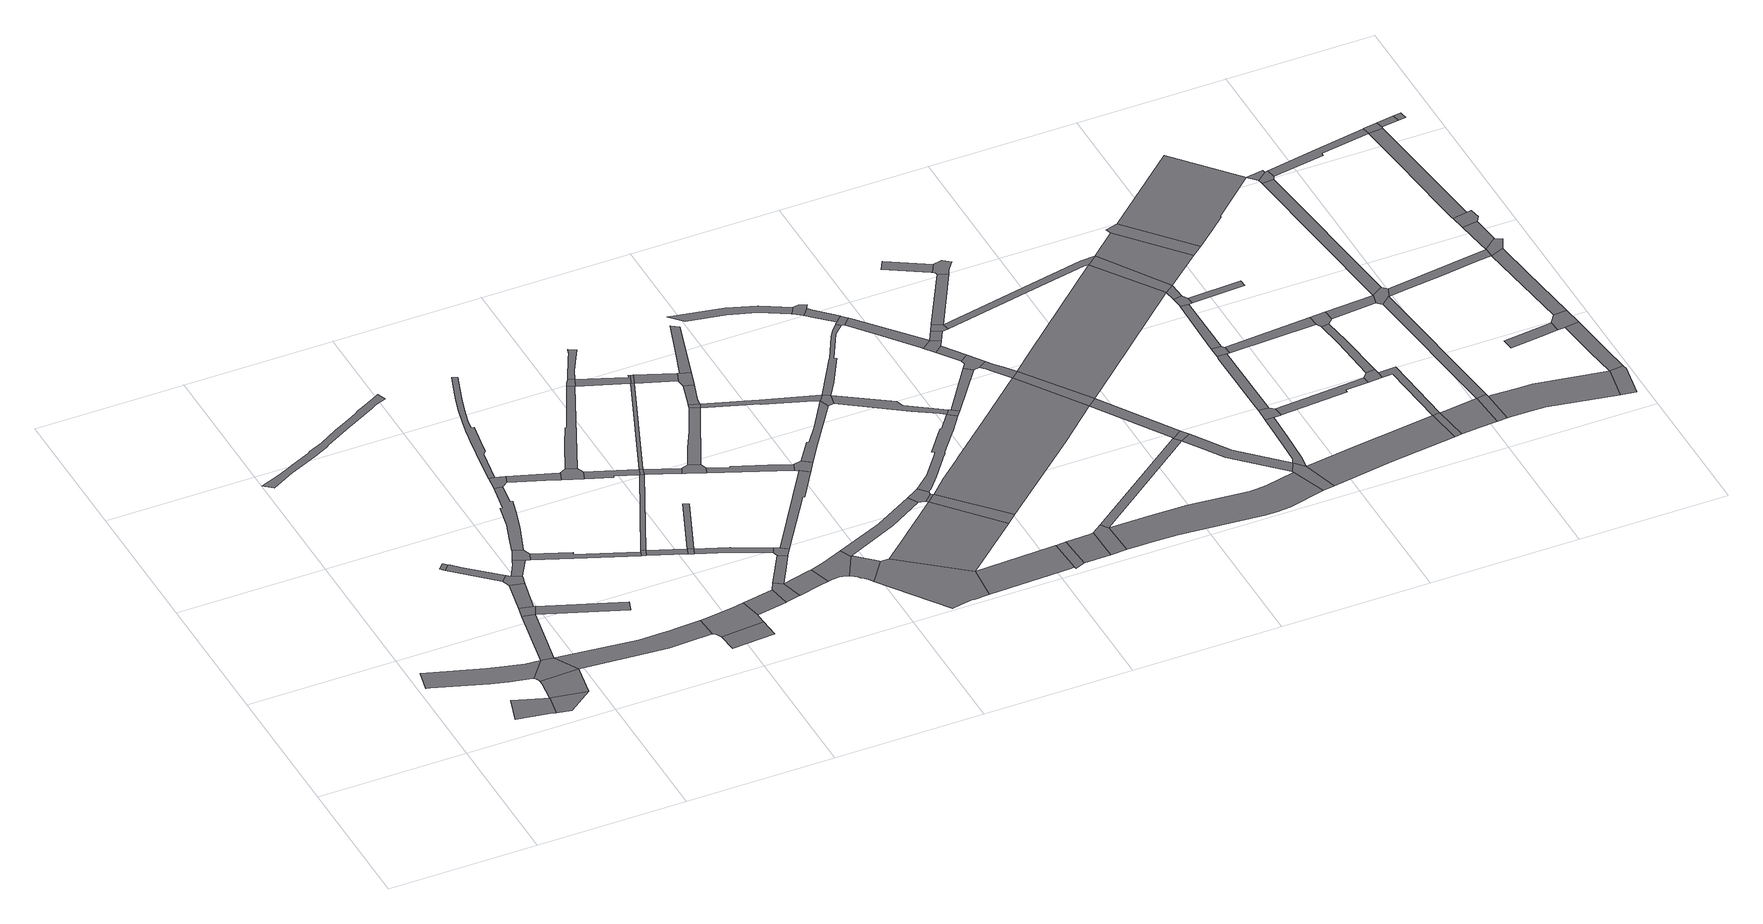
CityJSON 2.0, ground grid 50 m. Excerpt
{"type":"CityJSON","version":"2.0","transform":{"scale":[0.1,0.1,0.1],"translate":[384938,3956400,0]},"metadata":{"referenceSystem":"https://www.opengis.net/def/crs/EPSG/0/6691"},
"CityObjects":{
"road1":{"type":"Road","attributes":{"class":"1040","function":"9020","usage":"9","RoadStructureAttribute.sectionType":"1"},"geometry":[{"type":"MultiSurface","lod":"1","boundaries":[[[0,1,2,3,4,5,6,7,8,9,10,11,12]]]}]},
"road2":{"type":"Road","attributes":{"class":"1040","function":"9020","usage":"9","RoadStructureAttribute.sectionType":"1"},"geometry":[{"type":"MultiSurface","lod":"1","boundaries":[[[13,14,15,16,17,18]]]}]},
"road3":{"type":"Road","attributes":{"class":"1040","function":"9020","usage":"9","RoadStructureAttribute.sectionType":"4"},"geometry":[{"type":"MultiSurface","lod":"1","boundaries":[[[18,17,19,20]]]}]},
"road4":{"type":"Road","attributes":{"class":"1040","function":"9020","usage":"9","RoadStructureAttribute.sectionType":"1"},"geometry":[{"type":"MultiSurface","lod":"1","boundaries":[[[21,22,23,24,18,20]]]}]},
"road5":{"type":"Road","attributes":{"class":"1040","function":"9020","usage":"9","RoadStructureAttribute.sectionType":"4"},"geometry":[{"type":"MultiSurface","lod":"1","boundaries":[[[25,12,11,26,27,28,29,23,22]]]}]},
"road6":{"type":"Road","attributes":{"class":"1040","function":"9020","usage":"9","RoadStructureAttribute.sectionType":"1"},"geometry":[{"type":"MultiSurface","lod":"1","boundaries":[[[30,12,25,31]]]}]},
"road7":{"type":"Road","attributes":{"class":"1040","function":"9020","usage":"9","RoadStructureAttribute.sectionType":"4"},"geometry":[{"type":"MultiSurface","lod":"1","boundaries":[[[32,33,34,35,36]]]}]},
"road8":{"type":"Road","attributes":{"class":"1040","function":"9020","usage":"9","RoadStructureAttribute.sectionType":"4"},"geometry":[{"type":"MultiSurface","lod":"1","boundaries":[[[37,38,30,31,39]]]}]},
"road9":{"type":"Road","attributes":{"class":"1040","function":"9020","usage":"9","RoadStructureAttribute.sectionType":"1"},"geometry":[{"type":"MultiSurface","lod":"1","boundaries":[[[40,41,42,43,44,45,36,35]]]}]},
"road10":{"type":"Road","attributes":{"class":"1040","function":"9020","usage":"9","RoadStructureAttribute.sectionType":"1"},"geometry":[{"type":"MultiSurface","lod":"1","boundaries":[[[46,38,37,47]]]}]},
"road11":{"type":"Road","attributes":{"class":"1040","function":"9020","usage":"9","RoadStructureAttribute.sectionType":"4"},"geometry":[{"type":"MultiSurface","lod":"1","boundaries":[[[48,49,50,41,40,46,47,51]]]}]},
"road12":{"type":"Road","attributes":{"class":"1040","function":"9020","usage":"9","RoadStructureAttribute.sectionType":"1"},"geometry":[{"type":"MultiSurface","lod":"1","boundaries":[[[52,53,54,55,56,57,58,59,60,61,62,63,64,65,66,67,68,69,70,71,72,73,74,75,76,77]]]}]},
"road13":{"type":"Road","attributes":{"class":"1040","function":"9020","usage":"9","RoadStructureAttribute.sectionType":"1"},"geometry":[{"type":"MultiSurface","lod":"1","boundaries":[[[78,79,50,49,80]]]}]},
"road14":{"type":"Road","attributes":{"class":"1040","function":"9020","usage":"9","RoadStructureAttribute.sectionType":"1"},"geometry":[{"type":"MultiSurface","lod":"1","boundaries":[[[81,82,83,84,85,86,87,88,89,90,25,22]]]}]},
"road15":{"type":"Road","attributes":{"class":"1040","function":"9020","usage":"9","RoadStructureAttribute.sectionType":"1"},"geometry":[{"type":"MultiSurface","lod":"1","boundaries":[[[91,92,39,31]]]}]},
"road16":{"type":"Road","attributes":{"class":"1040","function":"9020","usage":"9","RoadStructureAttribute.sectionType":"4"},"geometry":[{"type":"MultiSurface","lod":"1","boundaries":[[[93,94,95,78,80,96,97]]]}]},
"road17":{"type":"Road","attributes":{"class":"1040","function":"9020","usage":"9","RoadStructureAttribute.sectionType":"1"},"geometry":[{"type":"MultiSurface","lod":"1","boundaries":[[[98,99,100,101,102,103,104,105,94,93,106,107,108,109]]]}]},
"road18":{"type":"Road","attributes":{"class":"1040","function":"9020","usage":"9","RoadStructureAttribute.sectionType":"1"},"geometry":[{"type":"MultiSurface","lod":"1","boundaries":[[[110,111,97,96,112,113,114]]]}]},
"road19":{"type":"Road","attributes":{"class":"1040","function":"9020","usage":"9","RoadStructureAttribute.sectionType":"4"},"geometry":[{"type":"MultiSurface","lod":"1","boundaries":[[[115,116,117,100,99,118]]]}]},
"road20":{"type":"Road","attributes":{"class":"1040","function":"9020","usage":"9","RoadStructureAttribute.sectionType":"1"},"geometry":[{"type":"MultiSurface","lod":"1","boundaries":[[[119,120,121,122]]]}]},
"road21":{"type":"Road","attributes":{"class":"1040","function":"9020","usage":"9","RoadStructureAttribute.sectionType":"4"},"geometry":[{"type":"MultiSurface","lod":"1","boundaries":[[[123,124,125,126,127,86,85,128,129,130,120,119]]]}]},
"road22":{"type":"Road","attributes":{"class":"1040","function":"9020","usage":"9","RoadStructureAttribute.sectionType":"4"},"geometry":[{"type":"MultiSurface","lod":"1","boundaries":[[[131,114,113,132,133]]]}]},
"road23":{"type":"Road","attributes":{"class":"1040","function":"9020","usage":"9","RoadStructureAttribute.sectionType":"1"},"geometry":[{"type":"MultiSurface","lod":"1","boundaries":[[[115,118,134,135,136]]]}]},
"road24":{"type":"Road","attributes":{"class":"1040","function":"9020","usage":"9","RoadStructureAttribute.sectionType":"1"},"geometry":[{"type":"MultiSurface","lod":"1","boundaries":[[[137,138,139,140,141,142,143,144,145,117,116,146,147,148,149,150,151,152,153,154,155,156,157]]]}]},
"road25":{"type":"Road","attributes":{"class":"1040","function":"9020","usage":"9","RoadStructureAttribute.sectionType":"1"},"geometry":[{"type":"MultiSurface","lod":"1","boundaries":[[[133,132,158,159]]]}]},
"road26":{"type":"Road","attributes":{"class":"1040","function":"9020","usage":"9","RoadStructureAttribute.sectionType":"4"},"geometry":[{"type":"MultiSurface","lod":"1","boundaries":[[[160,161,136,135,162,163,164]]]}]},
"road27":{"type":"Road","attributes":{"class":"1040","function":"9020","usage":"9","RoadStructureAttribute.sectionType":"1"},"geometry":[{"type":"MultiSurface","lod":"1","boundaries":[[[165,125,124,166]]]}]},
"road28":{"type":"Road","attributes":{"class":"1040","function":"9020","usage":"9","RoadStructureAttribute.sectionType":"4"},"geometry":[{"type":"MultiSurface","lod":"1","boundaries":[[[159,158,167,168]]]}]},
"road29":{"type":"Road","attributes":{"class":"1040","function":"9020","usage":"9","RoadStructureAttribute.sectionType":"1"},"geometry":[{"type":"MultiSurface","lod":"1","boundaries":[[[169,131,133,170]]]}]},
"road30":{"type":"Road","attributes":{"class":"1040","function":"9020","usage":"9","RoadStructureAttribute.sectionType":"1"},"geometry":[{"type":"MultiSurface","lod":"1","boundaries":[[[171,172,159,168]]]}]},
"road31":{"type":"Road","attributes":{"class":"1040","function":"9020","usage":"9","RoadStructureAttribute.sectionType":"1"},"geometry":[{"type":"MultiSurface","lod":"1","boundaries":[[[173,163,162,174,175,169,176]]]}]},
"road32":{"type":"Road","attributes":{"class":"1040","function":"9020","usage":"9","RoadStructureAttribute.sectionType":"4"},"geometry":[{"type":"MultiSurface","lod":"1","boundaries":[[[177,178,179,180,165,166,181]]]}]},
"road33":{"type":"Road","attributes":{"class":"1040","function":"9020","usage":"9","RoadStructureAttribute.sectionType":"1"},"geometry":[{"type":"MultiSurface","lod":"1","boundaries":[[[167,182,183,184,185,168]]]}]},
"road34":{"type":"Road","attributes":{"class":"1040","function":"9020","usage":"9","RoadStructureAttribute.sectionType":"1"},"geometry":[{"type":"MultiSurface","lod":"1","boundaries":[[[186,187,188,189,190,160,164,191,192]]]}]},
"road35":{"type":"Road","attributes":{"class":"1040","function":"9020","usage":"9","RoadStructureAttribute.sectionType":"1"},"geometry":[{"type":"MultiSurface","lod":"1","boundaries":[[[193,194,195,196,180,179]]]}]},
"road36":{"type":"Road","attributes":{"class":"1040","function":"9020","usage":"9","RoadStructureAttribute.sectionType":"4"},"geometry":[{"type":"MultiSurface","lod":"1","boundaries":[[[176,169,170,197]]]}]},
"road37":{"type":"Road","attributes":{"class":"1040","function":"9020","usage":"9","RoadStructureAttribute.sectionType":"1"},"geometry":[{"type":"MultiSurface","lod":"1","boundaries":[[[178,198,199,200,201,202,179]]]}]},
"road38":{"type":"Road","attributes":{"class":"1040","function":"9020","usage":"9","RoadStructureAttribute.sectionType":"1"},"geometry":[{"type":"MultiSurface","lod":"1","boundaries":[[[203,204,197,170]]]}]},
"road39":{"type":"Road","attributes":{"class":"1040","function":"9020","usage":"9","RoadStructureAttribute.sectionType":"4"},"geometry":[{"type":"MultiSurface","lod":"1","boundaries":[[[205,206,207,184,183,195,194,208]]]}]},
"road40":{"type":"Road","attributes":{"class":"1040","function":"9020","usage":"9","RoadStructureAttribute.sectionType":"4"},"geometry":[{"type":"MultiSurface","lod":"1","boundaries":[[[209,210,201,200,211,212,213,214,215,216]]]}]},
"road41":{"type":"Road","attributes":{"class":"1040","function":"9020","usage":"9","RoadStructureAttribute.sectionType":"4"},"geometry":[{"type":"MultiSurface","lod":"1","boundaries":[[[217,218,204,203,219,220,221,222]]]}]},
"road42":{"type":"Road","attributes":{"class":"1040","function":"9020","usage":"9","RoadStructureAttribute.sectionType":"4"},"geometry":[{"type":"MultiSurface","lod":"1","boundaries":[[[223,224,186,192,225,226]]]}]},
"road43":{"type":"Road","attributes":{"class":"1040","function":"9020","usage":"9","RoadStructureAttribute.sectionType":"1"},"geometry":[{"type":"MultiSurface","lod":"1","boundaries":[[[227,176,197,228]]]}]},
"road44":{"type":"Road","attributes":{"class":"1040","function":"9020","usage":"9","RoadStructureAttribute.sectionType":"1"},"geometry":[{"type":"MultiSurface","lod":"1","boundaries":[[[215,229,230,231,232,233,234,235,236,237,238,239,240,241,242,216]]]}]},
"road45":{"type":"Road","attributes":{"class":"1040","function":"9020","usage":"9","RoadStructureAttribute.sectionType":"1"},"geometry":[{"type":"MultiSurface","lod":"1","boundaries":[[[243,244,245,246,247,223,226]]]}]},
"road46":{"type":"Road","attributes":{"class":"1040","function":"9020","usage":"9","RoadStructureAttribute.sectionType":"1"},"geometry":[{"type":"MultiSurface","lod":"1","boundaries":[[[248,249,250,226,225,227]]]}]},
"road47":{"type":"Road","attributes":{"class":"1040","function":"9020","usage":"9","RoadStructureAttribute.sectionType":"1"},"geometry":[{"type":"MultiSurface","lod":"1","boundaries":[[[251,252,206,205,253,254,255]]]}]},
"road48":{"type":"Road","attributes":{"class":"1040","function":"9020","usage":"9","RoadStructureAttribute.sectionType":"1"},"geometry":[{"type":"MultiSurface","lod":"1","boundaries":[[[256,257,258,218,217,259,260]]]}]},
"road49":{"type":"Road","attributes":{"class":"1040","function":"9020","usage":"9","RoadStructureAttribute.sectionType":"1"},"geometry":[{"type":"MultiSurface","lod":"1","boundaries":[[[221,261,262,263,264,265,222]]]}]},
"road50":{"type":"Road","attributes":{"class":"1040","function":"9020","usage":"9","RoadStructureAttribute.sectionType":"4"},"geometry":[{"type":"MultiSurface","lod":"1","boundaries":[[[248,227,228,266]]]}]},
"road51":{"type":"Road","attributes":{"name":"国道122号","class":"1040","function":"2","usage":"2","RoadStructureAttribute.sectionType":"4"},"geometry":[{"type":"MultiSurface","lod":"1","boundaries":[[[267,268,269,270,271,236,235,272,273]]]}]},
"road52":{"type":"Road","attributes":{"class":"1040","function":"9020","usage":"9","RoadStructureAttribute.sectionType":"4"},"geometry":[{"type":"MultiSurface","lod":"1","boundaries":[[[274,275,256,260,276]]]}]},
"road53":{"type":"Road","attributes":{"class":"1040","function":"9020","usage":"9","RoadStructureAttribute.sectionType":"1"},"geometry":[{"type":"MultiSurface","lod":"1","boundaries":[[[277,278,266,228]]]}]},
"road54":{"type":"Road","attributes":{"class":"1040","function":"9020","usage":"9","RoadStructureAttribute.sectionType":"1"},"geometry":[{"type":"MultiSurface","lod":"1","boundaries":[[[279,280,281,282,283,284,209,216]]]}]},
"road55":{"type":"Road","attributes":{"class":"1040","function":"9020","usage":"9","RoadStructureAttribute.sectionType":"1"},"geometry":[{"type":"MultiSurface","lod":"1","boundaries":[[[285,286,287,275,274,288]]]}]},
"road56":{"type":"Road","attributes":{"class":"1040","function":"9020","usage":"9","RoadStructureAttribute.sectionType":"4"},"geometry":[{"type":"MultiSurface","lod":"1","boundaries":[[[289,262,261,252,251,290]]]}]},
"road57":{"type":"Road","attributes":{"class":"1040","function":"9020","usage":"9","RoadStructureAttribute.sectionType":"4"},"geometry":[{"type":"MultiSurface","lod":"1","boundaries":[[[291,292,278,277,286,285,293]]]}]},
"road58":{"type":"Road","attributes":{"name":"国道122号","class":"1040","function":"2","usage":"2","RoadStructureAttribute.sectionType":"1"},"geometry":[{"type":"MultiSurface","lod":"1","boundaries":[[[294,295,296,297,271,270,298]]]}]},
"road59":{"type":"Road","attributes":{"class":"1040","function":"9020","usage":"9","RoadStructureAttribute.sectionType":"1"},"geometry":[{"type":"MultiSurface","lod":"1","boundaries":[[[299,300,292,291,301]]]}]},
"road60":{"type":"Road","attributes":{"class":"1040","function":"9020","usage":"9","RoadStructureAttribute.sectionType":"1"},"geometry":[{"type":"MultiSurface","lod":"1","boundaries":[[[302,276,260,303,304,305,306,307]]]}]},
"road61":{"type":"Road","attributes":{"class":"1040","function":"9020","usage":"9","RoadStructureAttribute.sectionType":"1"},"geometry":[{"type":"MultiSurface","lod":"1","boundaries":[[[308,309,310,289,290,311,312,313,306]]]}]},
"road62":{"type":"Road","attributes":{"class":"1040","function":"9020","usage":"9","RoadStructureAttribute.sectionType":"1"},"geometry":[{"type":"MultiSurface","lod":"1","boundaries":[[[314,315,316,317,270,269]]]}]},
"road63":{"type":"Road","attributes":{"class":"1040","function":"9020","usage":"9","RoadStructureAttribute.sectionType":"4"},"geometry":[{"type":"MultiSurface","lod":"1","boundaries":[[[318,319,320,282,281,321,322,323]]]}]},
"road64":{"type":"Road","attributes":{"class":"1040","function":"9020","usage":"9","RoadStructureAttribute.sectionType":"1"},"geometry":[{"type":"MultiSurface","lod":"1","boundaries":[[[323,322,294,324]]]}]},
"road65":{"type":"Road","attributes":{"name":"国道122号","class":"1040","function":"2","usage":"2","RoadStructureAttribute.sectionType":"4"},"geometry":[{"type":"MultiSurface","lod":"1","boundaries":[[[325,324,294,298,326]]]}]},
"road66":{"type":"Road","attributes":{"class":"1040","function":"9020","usage":"9","RoadStructureAttribute.sectionType":"4"},"geometry":[{"type":"MultiSurface","lod":"1","boundaries":[[[327,307,306,313,328]]]}]},
"road67":{"type":"Road","attributes":{"class":"1040","function":"9020","usage":"9","RoadStructureAttribute.sectionType":"4"},"geometry":[{"type":"MultiSurface","lod":"1","boundaries":[[[329,330,331,316,315,332,333]]]}]},
"road68":{"type":"Road","attributes":{"class":"1040","function":"9020","usage":"9","RoadStructureAttribute.sectionType":"1"},"geometry":[{"type":"MultiSurface","lod":"1","boundaries":[[[334,335,336,337,338,339,340,341]]]}]},
"road69":{"type":"Road","attributes":{"class":"1040","function":"9020","usage":"9","RoadStructureAttribute.sectionType":"1"},"geometry":[{"type":"MultiSurface","lod":"1","boundaries":[[[342,343,344,345,346,347,348,319,318,349,350,351,352,353,354,355,356,357,358]]]}]},
"road70":{"type":"Road","attributes":{"class":"1040","function":"9020","usage":"9","RoadStructureAttribute.sectionType":"1"},"geometry":[{"type":"MultiSurface","lod":"1","boundaries":[[[359,360,361,329,333]]]}]},
"road71":{"type":"Road","attributes":{"class":"1040","function":"9020","usage":"9","RoadStructureAttribute.sectionType":"1"},"geometry":[{"type":"MultiSurface","lod":"1","boundaries":[[[362,363,364,327,328,365,366,358]]]}]},
"road72":{"type":"Road","attributes":{"class":"1040","function":"9020","usage":"9","RoadStructureAttribute.sectionType":"1"},"geometry":[{"type":"MultiSurface","lod":"1","boundaries":[[[367,368,369,370,371,372,373,374,375,376,377,307,327]]]}]},
"road73":{"type":"Road","attributes":{"class":"1040","function":"9020","usage":"9","RoadStructureAttribute.sectionType":"4"},"geometry":[{"type":"MultiSurface","lod":"1","boundaries":[[[378,379,360,359,380]]]}]},
"road74":{"type":"Road","attributes":{"class":"1040","function":"9020","usage":"9","RoadStructureAttribute.sectionType":"4"},"geometry":[{"type":"MultiSurface","lod":"1","boundaries":[[[381,382,383,341,340,384,385,386]]]}]},
"road75":{"type":"Road","attributes":{"class":"1040","function":"9020","usage":"9","RoadStructureAttribute.sectionType":"4"},"geometry":[{"type":"MultiSurface","lod":"1","boundaries":[[[387,362,358,357,388]]]}]},
"road76":{"type":"Road","attributes":{"name":"国道122号","class":"1040","function":"2","usage":"2","RoadStructureAttribute.sectionType":"1"},"geometry":[{"type":"MultiSurface","lod":"1","boundaries":[[[389,390,391,392,393,394,325,326,395]]]}]},
"road77":{"type":"Road","attributes":{"class":"1040","function":"9020","usage":"9","RoadStructureAttribute.sectionType":"1"},"geometry":[{"type":"MultiSurface","lod":"1","boundaries":[[[396,397,386,385,398,399,400]]]}]},
"road78":{"type":"Road","attributes":{"class":"1040","function":"9020","usage":"9","RoadStructureAttribute.sectionType":"4"},"geometry":[{"type":"MultiSurface","lod":"1","boundaries":[[[401,400,399,372,371,402,403]]]}]},
"road79":{"type":"Road","attributes":{"class":"1040","function":"9020","usage":"9","RoadStructureAttribute.sectionType":"1"},"geometry":[{"type":"MultiSurface","lod":"1","boundaries":[[[404,387,388,405]]]}]},
"road80":{"type":"Road","attributes":{"class":"1040","function":"9020","usage":"9","RoadStructureAttribute.sectionType":"1"},"geometry":[{"type":"MultiSurface","lod":"1","boundaries":[[[406,403,402,407,408,409,410]]]}]},
"road81":{"type":"Road","attributes":{"class":"1040","function":"9020","usage":"9","RoadStructureAttribute.sectionType":"4"},"geometry":[{"type":"MultiSurface","lod":"1","boundaries":[[[411,410,409,412,413]]]}]},
"road82":{"type":"Road","attributes":{"class":"1040","function":"9020","usage":"9","RoadStructureAttribute.sectionType":"1"},"geometry":[{"type":"MultiSurface","lod":"1","boundaries":[[[413,412,414,415]]]}]},
"road83":{"type":"Road","attributes":{"class":"1040","function":"9020","usage":"9","RoadStructureAttribute.sectionType":"1"},"geometry":[{"type":"MultiSurface","lod":"1","boundaries":[[[416,379,378,417]]]}]},
"road84":{"type":"Road","attributes":{"class":"1040","function":"9020","usage":"9","RoadStructureAttribute.sectionType":"4"},"geometry":[{"type":"MultiSurface","lod":"1","boundaries":[[[418,415,414,419,404,405,420]]]}]},
"road85":{"type":"Road","attributes":{"class":"1040","function":"9020","usage":"9","RoadStructureAttribute.sectionType":"1"},"geometry":[{"type":"MultiSurface","lod":"1","boundaries":[[[411,421,422,410]]]}]},
"road86":{"type":"Road","attributes":{"class":"1040","function":"9020","usage":"9","RoadStructureAttribute.sectionType":"1"},"geometry":[{"type":"MultiSurface","lod":"1","boundaries":[[[423,424,418,420,425,426,427,390,428]]]}]},
"road87":{"type":"Road","attributes":{"class":"1040","function":"9020","usage":"9","RoadStructureAttribute.sectionType":"4"},"geometry":[{"type":"MultiSurface","lod":"1","boundaries":[[[429,430,422,421,431]]]}]},
"road88":{"type":"Road","attributes":{"class":"1040","function":"9020","usage":"9","RoadStructureAttribute.sectionType":"1"},"geometry":[{"type":"MultiSurface","lod":"1","boundaries":[[[432,433,434,435,436,437,378,380,438,439,440,441,442,443,444,445]]]}]},
"road89":{"type":"Road","attributes":{"name":"国道122号","class":"1040","function":"2","usage":"2","RoadStructureAttribute.sectionType":"4"},"geometry":[{"type":"MultiSurface","lod":"1","boundaries":[[[428,390,389,446]]]}]},
"road90":{"type":"Road","attributes":{"class":"1040","function":"9020","usage":"9","RoadStructureAttribute.sectionType":"1"},"geometry":[{"type":"MultiSurface","lod":"1","boundaries":[[[447,448,430,429]]]}]},
"road91":{"type":"Road","attributes":{"class":"1040","function":"9020","usage":"9","RoadStructureAttribute.sectionType":"1"},"geometry":[{"type":"MultiSurface","lod":"1","boundaries":[[[449,450,451,452,453]]]}]},
"road92":{"type":"Road","attributes":{"class":"1040","function":"9020","usage":"9","RoadStructureAttribute.sectionType":"1"},"geometry":[{"type":"MultiSurface","lod":"1","boundaries":[[[446,389,454,455]]]}]},
"road93":{"type":"Road","attributes":{"class":"1040","function":"9020","usage":"9","RoadStructureAttribute.sectionType":"4"},"geometry":[{"type":"MultiSurface","lod":"1","boundaries":[[[455,454,416,417,456]]]}]},
"road94":{"type":"Road","attributes":{"class":"1040","function":"9020","usage":"9","RoadStructureAttribute.sectionType":"4"},"geometry":[{"type":"MultiSurface","lod":"1","boundaries":[[[457,458,459,453,452,460,448,447,461]]]}]},
"road95":{"type":"Road","attributes":{"class":"1040","function":"9020","usage":"9","RoadStructureAttribute.sectionType":"1"},"geometry":[{"type":"MultiSurface","lod":"1","boundaries":[[[462,463,456,417,464,465,466,467]]]}]},
"road96":{"type":"Road","attributes":{"class":"1040","function":"9020","usage":"9","RoadStructureAttribute.sectionType":"1"},"geometry":[{"type":"MultiSurface","lod":"1","boundaries":[[[431,468,469,470,471,472,473,429]]]}]},
"road97":{"type":"Road","attributes":{"name":"国道122号","class":"1040","function":"2","usage":"2","RoadStructureAttribute.sectionType":"1"},"geometry":[{"type":"MultiSurface","lod":"1","boundaries":[[[474,470,475,428,446,476]]]}]},
"road98":{"type":"Road","attributes":{"class":"1040","function":"9020","usage":"9","RoadStructureAttribute.sectionType":"4"},"geometry":[{"type":"MultiSurface","lod":"1","boundaries":[[[477,467,466,432,445,478]]]}]},
"road99":{"type":"Road","attributes":{"class":"1040","function":"9020","usage":"9","RoadStructureAttribute.sectionType":"1"},"geometry":[{"type":"MultiSurface","lod":"1","boundaries":[[[479,480,481,482,483,484,467,477]]]}]},
"road100":{"type":"Road","attributes":{"class":"1040","function":"9020","usage":"9","RoadStructureAttribute.sectionType":"4"},"geometry":[{"type":"MultiSurface","lod":"1","boundaries":[[[485,486,487,488,482,481,489]]]}]},
"road101":{"type":"Road","attributes":{"class":"1040","function":"9020","usage":"9","RoadStructureAttribute.sectionType":"1"},"geometry":[{"type":"MultiSurface","lod":"1","boundaries":[[[490,491,492,488,487,493]]]}]},
"road102":{"type":"Road","attributes":{"class":"1040","function":"9020","usage":"9","RoadStructureAttribute.sectionType":"4"},"geometry":[{"type":"MultiSurface","lod":"1","boundaries":[[[494,495,496,490,493,497]]]}]},
"road103":{"type":"Road","attributes":{"class":"1040","function":"9020","usage":"9","RoadStructureAttribute.sectionType":"1"},"geometry":[{"type":"MultiSurface","lod":"1","boundaries":[[[498,499,500,501,502,477,478]]]}]},
"road104":{"type":"Road","attributes":{"class":"1040","function":"9020","usage":"9","RoadStructureAttribute.sectionType":"1"},"geometry":[{"type":"MultiSurface","lod":"1","boundaries":[[[503,496,495,504]]]}]},
"road105":{"type":"Road","attributes":{"name":"国道122号","class":"1040","function":"2","usage":"2","RoadStructureAttribute.sectionType":"4"},"geometry":[{"type":"MultiSurface","lod":"1","boundaries":[[[471,470,474,505]]]}]},
"road106":{"type":"Road","attributes":{"class":"1040","function":"9020","usage":"9","RoadStructureAttribute.sectionType":"4"},"geometry":[{"type":"MultiSurface","lod":"1","boundaries":[[[506,507,508,509,503,504,510]]]}]},
"road107":{"type":"Road","attributes":{"class":"1040","function":"9020","usage":"9","RoadStructureAttribute.sectionType":"1"},"geometry":[{"type":"MultiSurface","lod":"1","boundaries":[[[511,512,513,514,486,485,515]]]}]},
"road108":{"type":"Road","attributes":{"class":"1040","function":"9020","usage":"9","RoadStructureAttribute.sectionType":"1"},"geometry":[{"type":"MultiSurface","lod":"1","boundaries":[[[505,474,508,507]]]}]},
"road109":{"type":"Road","attributes":{"name":"国道122号","class":"1040","function":"2","usage":"2","RoadStructureAttribute.sectionType":"1"},"geometry":[{"type":"MultiSurface","lod":"1","boundaries":[[[516,471,505,517]]]}]},
"road110":{"type":"Road","attributes":{"class":"1040","function":"9020","usage":"9","RoadStructureAttribute.sectionType":"1"},"geometry":[{"type":"MultiSurface","lod":"1","boundaries":[[[518,494,497,519]]]}]},
"road111":{"type":"Road","attributes":{"class":"1040","function":"9020","usage":"9","RoadStructureAttribute.sectionType":"1"},"geometry":[{"type":"MultiSurface","lod":"1","boundaries":[[[520,506,510,521]]]}]},
"road112":{"type":"Road","attributes":{"name":"国道122号","class":"1040","function":"2","usage":"2","RoadStructureAttribute.sectionType":"4"},"geometry":[{"type":"MultiSurface","lod":"1","boundaries":[[[522,523,516,517,524]]]}]},
"road113":{"type":"Road","attributes":{"class":"1040","function":"9020","usage":"9","RoadStructureAttribute.sectionType":"4"},"geometry":[{"type":"MultiSurface","lod":"1","boundaries":[[[525,526,527,514,513,528]]]}]},
"road114":{"type":"Road","attributes":{"class":"1040","function":"9020","usage":"9","RoadStructureAttribute.sectionType":"4"},"geometry":[{"type":"MultiSurface","lod":"1","boundaries":[[[529,500,499,530]]]}]},
"road115":{"type":"Road","attributes":{"class":"1040","function":"9020","usage":"9","RoadStructureAttribute.sectionType":"1"},"geometry":[{"type":"MultiSurface","lod":"1","boundaries":[[[531,532,525,528,533,500,529]]]}]},
"road116":{"type":"Road","attributes":{"class":"1040","function":"9020","usage":"9","RoadStructureAttribute.sectionType":"1"},"geometry":[{"type":"MultiSurface","lod":"1","boundaries":[[[534,535,536,537,527,526]]]}]},
"road117":{"type":"Road","attributes":{"class":"1040","function":"9020","usage":"9","RoadStructureAttribute.sectionType":"4"},"geometry":[{"type":"MultiSurface","lod":"1","boundaries":[[[538,518,519,539,536,535,540]]]}]},
"road118":{"type":"Road","attributes":{"class":"1040","function":"9020","usage":"9","RoadStructureAttribute.sectionType":"1"},"geometry":[{"type":"MultiSurface","lod":"1","boundaries":[[[530,541,542,543,544,529]]]}]},
"road119":{"type":"Road","attributes":{"name":"国道122号","class":"1040","function":"2","usage":"2","RoadStructureAttribute.sectionType":"1"},"geometry":[{"type":"MultiSurface","lod":"1","boundaries":[[[545,546,547,548,522,524,549]]]}]},
"road120":{"type":"Road","attributes":{"class":"1040","function":"9020","usage":"9","RoadStructureAttribute.sectionType":"4"},"geometry":[{"type":"MultiSurface","lod":"1","boundaries":[[[550,551,543,542,552]]]}]},
"road121":{"type":"Road","attributes":{"class":"1040","function":"9020","usage":"9","RoadStructureAttribute.sectionType":"1"},"geometry":[{"type":"MultiSurface","lod":"1","boundaries":[[[538,540,553,554]]]}]},
"road122":{"type":"Road","attributes":{"class":"1040","function":"9020","usage":"9","RoadStructureAttribute.sectionType":"1"},"geometry":[{"type":"MultiSurface","lod":"1","boundaries":[[[551,555,556,543]]]}]},
"road123":{"type":"Road","attributes":{"class":"1040","function":"9020","usage":"9","RoadStructureAttribute.sectionType":"4"},"geometry":[{"type":"MultiSurface","lod":"1","boundaries":[[[557,558,554,553,556,555]]]}]},
"road124":{"type":"Road","attributes":{"class":"1040","function":"9020","usage":"9","RoadStructureAttribute.sectionType":"1"},"geometry":[{"type":"MultiSurface","lod":"1","boundaries":[[[558,559,560,554]]]}]},
"road125":{"type":"Road","attributes":{"class":"1040","function":"9020","usage":"9","RoadStructureAttribute.sectionType":"1"},"geometry":[{"type":"MultiSurface","lod":"1","boundaries":[[[561,562,563,550,552,564,565,566,567,568]]]}]},
"road126":{"type":"Road","attributes":{"class":"1040","function":"9020","usage":"9","RoadStructureAttribute.sectionType":"1"},"geometry":[{"type":"MultiSurface","lod":"1","boundaries":[[[569,547,570,571]]]}]},
"road127":{"type":"Road","attributes":{"class":"1040","function":"9020","usage":"9","RoadStructureAttribute.sectionType":"4"},"geometry":[{"type":"MultiSurface","lod":"1","boundaries":[[[572,573,571,570,574,575,576,560,559]]]}]},
"road128":{"type":"Road","attributes":{"class":"1040","function":"9020","usage":"9","RoadStructureAttribute.sectionType":"1"},"geometry":[{"type":"MultiSurface","lod":"1","boundaries":[[[577,557,555,578,579,580,581,582,583]]]}]},
"road129":{"type":"Road","attributes":{"class":"1040","function":"9020","usage":"9","RoadStructureAttribute.sectionType":"1"},"geometry":[{"type":"MultiSurface","lod":"1","boundaries":[[[584,585,586,587,588,589]]]}]},
"road130":{"type":"Road","attributes":{"class":"1040","function":"9020","usage":"9","RoadStructureAttribute.sectionType":"4"},"geometry":[{"type":"MultiSurface","lod":"1","boundaries":[[[590,568,567,591,592]]]}]},
"road131":{"type":"Road","attributes":{"class":"1040","function":"9020","usage":"9","RoadStructureAttribute.sectionType":"1"},"geometry":[{"type":"MultiSurface","lod":"1","boundaries":[[[590,593,594,595,596,597,568]]]}]},
"road132":{"type":"Road","attributes":{"class":"1040","function":"9020","usage":"9","RoadStructureAttribute.sectionType":"4"},"geometry":[{"type":"MultiSurface","lod":"1","boundaries":[[[595,598,599,586,585,596]]]}]},
"road133":{"type":"Road","attributes":{"class":"1040","function":"9020","usage":"9","RoadStructureAttribute.sectionType":"1"},"geometry":[{"type":"MultiSurface","lod":"1","boundaries":[[[600,601,573,572,602,603,604]]]}]},
"road134":{"type":"Road","attributes":{"class":"1040","function":"9020","usage":"9","RoadStructureAttribute.sectionType":"1"},"geometry":[{"type":"MultiSurface","lod":"1","boundaries":[[[599,598,605,606,583]]]}]},
"road135":{"type":"Road","attributes":{"class":"1040","function":"9020","usage":"9","RoadStructureAttribute.sectionType":"4"},"geometry":[{"type":"MultiSurface","lod":"1","boundaries":[[[607,608,577,583,606]]]}]},
"road136":{"type":"Road","attributes":{"class":"1040","function":"9020","usage":"9","RoadStructureAttribute.sectionType":"1"},"geometry":[{"type":"MultiSurface","lod":"1","boundaries":[[[608,609,610,611,577]]]}]},
"road137":{"type":"Road","attributes":{"class":"1040","function":"9020","usage":"9","RoadStructureAttribute.sectionType":"4"},"geometry":[{"type":"MultiSurface","lod":"1","boundaries":[[[612,613,614,615,610,609]]]}]},
"road138":{"type":"Road","attributes":{"class":"1040","function":"9020","usage":"9","RoadStructureAttribute.sectionType":"1"},"geometry":[{"type":"MultiSurface","lod":"1","boundaries":[[[616,617,618,619,615,614,620,604]]]}]},
"road139":{"type":"Road","attributes":{"class":"1040","function":"9020","usage":"9","RoadStructureAttribute.sectionType":"4"},"geometry":[{"type":"MultiSurface","lod":"1","boundaries":[[[621,622,623,600,604,620]]]}]},
"road140":{"type":"Road","attributes":{"class":"1040","function":"9020","usage":"9","RoadStructureAttribute.sectionType":"1"},"geometry":[{"type":"MultiSurface","lod":"1","boundaries":[[[622,621,624,625]]]}]},
"road141":{"type":"Road","attributes":{"class":"1040","function":"9020","usage":"9","RoadStructureAttribute.sectionType":"4"},"geometry":[{"type":"MultiSurface","lod":"1","boundaries":[[[626,627,625,624,628]]]}]}
},
"vertices":[
[351,319,0],[287,334,0],[234,349,0],[61,407,0],[41,413,0],[24,340,0],[26,340,0],[38,336,0],[211,277,0],[268,261,0],[339,245,0],[342,245,0],[398,314,0],
[328,141,0],[233,177,0],[205,87,0],[313,67,0],[331,63,0],[344,137,0],
[380,52,0],[466,115,0],
[483,216,0],[485,228,0],[354,222,0],[354,208,0],
[440,309,0],[345,242,0],[348,239,0],[350,235,0],[353,229,0],
[440,534,0],[481,525,0],
[336,868,0],[332,871,0],[314,851,0],[326,838,0],[345,859,0],
[492,564,0],[448,573,0],[498,562,0],
[461,714,0],[482,737,0],[475,744,0],[442,773,0],[376,831,0],[351,855,0],
[470,688,0],[517,677,0],
[525,709,0],[525,711,0],[495,726,0],[517,678,0],
[33,1426,0],[112,1469,0],[143,1482,0],[210,1512,0],[261,1536,0],[275,1548,0],[367,1597,0],[468,1652,0],[480,1659,0],[491,1665,0],[523,1677,0],[512,1706,0],[491,1694,0],[442,1668,0],[426,1661,0],[409,1648,0],[367,1626,0],[319,1601,0],[256,1564,0],[205,1541,0],[197,1534,0],[151,1513,0],[127,1502,0],[114,1496,0],[67,1474,0],[2,1450,0],
[532,796,0],[523,775,0],[567,779,0],
[709,207,0],[779,203,0],[820,204,0],[845,205,0],[925,210,0],[921,285,0],[842,280,0],[818,279,0],[778,278,0],[713,278,0],
[751,421,0],[764,459,0],
[583,827,0],[551,840,0],[550,836,0],[582,774,0],[593,802,0],
[649,1060,0],[660,1133,0],[633,1137,0],[631,1125,0],[616,1039,0],[608,1040,0],[590,959,0],[570,897,0],[589,844,0],[622,934,0],[644,1008,0],[657,1055,0],
[712,743,0],[716,752,0],[704,724,0],[894,648,0],[902,666,0],
[690,1175,0],[659,1186,0],[639,1188,0],[680,1147,0],
[1091,196,0],[944,183,0],[950,117,0],[1096,127,0],
[1089,227,0],[1089,233,0],[1075,306,0],[1035,299,0],[940,286,0],[930,207,0],[933,204,0],[940,194,0],
[904,672,0],[909,642,0],[918,665,0],
[820,1095,0],[835,1089,0],[847,1120,0],
[731,1631,0],[714,1581,0],[698,1525,0],[686,1476,0],[677,1429,0],[671,1398,0],[665,1366,0],[658,1315,0],[645,1228,0],[664,1226,0],[676,1301,0],[687,1313,0],[694,1362,0],[707,1434,0],[697,1435,0],[704,1472,0],[716,1520,0],[732,1576,0],[749,1625,0],[768,1678,0],[750,1684,0],
[1025,595,0],[1035,618,0],
[869,1133,0],[867,1130,0],[900,1064,0],[912,1094,0],[903,1117,0],
[1181,326,0],[1194,252,0],
[1044,588,0],[1053,611,0],
[1060,1008,0],[1074,1004,0],
[1135,816,0],[1117,823,0],
[1069,1033,0],[984,1031,0],[987,1037,0],[1071,1032,0],
[1204,255,0],[1245,265,0],[1226,338,0],[1198,355,0],[1196,253,0],
[1144,548,0],[1263,490,0],[1273,510,0],[1156,569,0],
[1048,1496,0],[1014,1426,0],[959,1312,0],[956,1313,0],[920,1241,0],[1069,1484,0],[1069,1486,0],
[1268,409,0],[1295,456,0],[1268,471,0],[1237,420,0],
[1080,1028,0],
[1246,265,0],[1321,284,0],[1353,291,0],[1331,365,0],[1318,361,0],
[1179,959,0],[1189,982,0],
[1315,485,0],[1292,501,0],[1275,510,0],[1297,459,0],
[1451,411,0],[1381,380,0],[1368,295,0],[1392,296,0],[1404,295,0],[1415,291,0],[1423,288,0],[1468,373,0],
[1250,974,0],[1214,990,0],[1191,954,0],[1234,936,0],[1248,930,0],[1257,953,0],
[1064,1526,0],[1054,1509,0],[1071,1485,0],[1083,1516,0],
[1229,1425,0],[1238,1421,0],
[1426,287,0],[1436,278,0],[1444,271,0],[1450,264,0],[1455,260,0],[1468,246,0],[1478,232,0],[1538,311,0],[1534,315,0],[1524,325,0],[1511,338,0],[1504,345,0],[1498,350,0],[1475,370,0],
[1100,1555,0],[1151,1645,0],[1127,1658,0],[1121,1638,0],[1111,1619,0],
[1244,1462,0],[1239,1464,0],[1235,1454,0],
[1536,800,0],[1507,820,0],[1461,699,0],[1466,696,0],[1513,767,0],
[1337,1240,0],[1288,1136,0],[1250,1066,0],[1360,1212,0],[1367,1226,0],
[1493,826,0],[1505,855,0],[1433,885,0],[1327,929,0],[1324,925,0],
[1253,1459,0],
[1707,21,0],[1717,21,0],[1767,23,0],[1777,144,0],[1568,311,0],[1638,10,0],[1669,15,0],
[1374,1245,0],[1341,1254,0],[1376,1244,0],
[1363,1374,0],[1377,1408,0],
[1593,428,0],[1649,455,0],[1766,523,0],[1746,557,0],[1612,479,0],[1598,474,0],
[1399,1336,0],[1367,1345,0],[1346,1269,0],[1379,1271,0],
[1532,859,0],[1562,839,0],
[1417,1395,0],[1384,1406,0],[1414,1385,0],
[1796,511,0],[1740,462,0],[1680,409,0],[1650,383,0],[1970,313,0],
[1458,1630,0],[1416,1502,0],[1482,1611,0],
[1548,1185,0],[1542,1166,0],[1541,1162,0],[1694,1109,0],[1711,1100,0],[1729,1124,0],
[1639,991,0],[1594,933,0],[1587,936,0],[1588,878,0],[1611,910,0],[1723,1069,0],
[2046,33,0],[2058,34,0],[2052,154,0],[2041,153,0],
[1817,556,0],[1792,586,0],[1782,578,0],[1786,520,0],[1789,518,0],[1817,546,0],
[1824,540,0],
[1826,538,0],[2005,344,0],
[1751,1111,0],[1742,1072,0],
[2087,156,0],[2078,155,0],[2053,154,0],[2061,26,0],[2093,39,0],
[1741,1602,0],[1646,1637,0],[1468,1673,0],[1509,1630,0],[1634,1605,0],[1728,1574,0],[1817,1524,0],[1832,1551,0],
[1985,819,0],[1981,822,0],[1965,802,0],[1910,731,0],[1918,725,0],[1904,706,0],[1846,633,0],[1831,569,0],[1870,614,0],[1925,685,0],[1926,687,0],[1940,704,0],[1945,712,0],[2002,783,0],[2013,797,0],[2057,856,0],[2029,877,0],
[2184,41,0],[2181,160,0],[2174,160,0],
[2043,896,0],[1927,974,0],[1919,999,0],[1940,936,0],[2014,889,0],
[1787,1165,0],[1846,1269,0],[1838,1273,0],[1894,1375,0],[1928,1409,0],[1915,1421,0],[1894,1398,0],[1877,1371,0],[1843,1308,0],[1827,1279,0],[1825,1276,0],
[2235,163,0],[2217,187,0],[2238,43,0],
[1872,1535,0],[1877,1543,0],[1855,1555,0],[1820,1522,0],[1845,1501,0],[1869,1528,0],
[2051,891,0],[2072,875,0],
[2438,728,0],[2287,953,0],[2118,801,0],[1974,675,0],[1958,660,0],[1883,595,0],[2297,600,0],
[1940,1456,0],[1881,1516,0],[1868,1481,0],[1922,1429,0],[1945,1451,0],
[1947,1448,0],[1938,1407,0],[1963,1432,0],
[2172,1059,0],[2197,1040,0],
[1972,1424,0],[2008,1322,0],[2102,1203,0],[2104,1201,0],[2138,1226,0],
[2169,1209,0],[2129,1166,0],[2157,1187,0],
[2182,1094,0],[2209,1114,0],
[2600,476,0],[2618,453,0],
[2246,1062,0],[2185,1077,0],[2217,1042,0],
[2191,1250,0],[2161,1267,0],
[2283,1013,0],[2264,1037,0],[2233,1027,0],[2247,1008,0],[2260,991,0],[2313,976,0],
[2208,1279,0],[2177,1296,0],[2213,1254,0],
[2858,169,0],[2757,145,0],[2723,142,0],[2698,142,0],[2501,161,0],[2383,164,0],[2290,44,0],[2324,44,0],[2408,42,0],[2494,35,0],[2693,15,0],[2729,16,0],[2777,20,0],[2901,50,0],
[2469,755,0],
[2329,1495,0],[2298,1511,0],
[2175,1640,0],[2156,1605,0],[2287,1527,0],[2289,1526,0],[2309,1560,0],
[2602,478,0],[2635,500,0],
[2652,474,0],
[2344,1521,0],[2364,1547,0],[2340,1565,0],[2296,1522,0],[2337,1510,0],
[2735,350,0],[2688,419,0],[2654,397,0],[2704,324,0],[2856,175,0],[2875,212,0],
[2534,1320,0],[2719,1357,0],[2733,1354,0],[2770,1387,0],[2719,1383,0],[2536,1346,0],
[2888,1132,0],[2394,1049,0],[2574,849,0],
[2905,179,0],[2940,55,0],
[2911,228,0],[2916,337,0],[2919,437,0],[2890,437,0],[2887,299,0],[2884,229,0],
[2944,439,0],[2941,474,0],[2926,487,0],[2892,488,0],[2942,438,0],
[2892,782,0],[2891,764,0],[2892,507,0],[2925,781,0],
[2933,812,0],[2925,821,0],[2892,822,0],[2935,781,0],
[3151,88,0],[3374,116,0],[3359,239,0],[3266,227,0],[3085,203,0],
[2897,1051,0],[2925,1050,0],
[2919,1154,0],
[2934,1077,0],[2923,1095,0],[2893,1091,0],[2897,1054,0],[2936,1051,0],
[3174,455,0],[3174,465,0],[3251,470,0],[3249,495,0],[3060,448,0],
[2861,1468,0],[3041,1259,0],
[3228,834,0],[3231,795,0],
[3116,1085,0],[3118,1060,0],
[2898,1500,0],[2855,1488,0],[3078,1290,0],
[3299,499,0],[3297,518,0],[3266,515,0],[3301,474,0],
[3384,242,0],[3399,119,0],
[3359,503,0],[3303,499,0],[3337,476,0],
[3279,688,0],[3267,780,0],[3241,776,0],[3253,684,0],
[3282,838,0],[3241,779,0],[3285,798,0],
[3462,126,0],[3523,130,0],[3515,258,0],[3403,244,0],
[3197,1394,0],[3196,1399,0],[3350,1538,0],[3170,1741,0],[3143,1346,0],
[3551,252,0],[3550,262,0],[3558,132,0],
[3440,812,0],[3449,850,0],
[3489,825,0],[3457,795,0],
[3504,858,0],[3487,874,0],
[3420,1494,0],[3380,1490,0],
[3699,249,0],[3641,251,0],[3565,252,0],[3568,132,0],[3638,132,0],[3686,130,0],[3916,88,0],[3937,206,0],
[3409,1546,0],[3377,1507,0],[3411,1536,0],
[3427,1506,0],[3421,1538,0],[3378,1505,0],[3379,1498,0],[3379,1495,0],
[3855,906,0],[3565,834,0],[3598,837,0],[3685,849,0],[3790,863,0],[3845,869,0],[3856,870,0],
[3846,452,0],[3882,456,0],[3878,495,0],[3712,477,0],[3716,437,0],[3754,441,0],
[3986,212,0],[3967,79,0],[3988,197,0],
[3986,215,0],[3974,307,0],[3955,464,0],[3907,458,0],[3924,315,0],
[3947,532,0],[3902,527,0],
[3772,1601,0],[3599,1570,0],[3607,1535,0],[3606,1545,0],[3777,1572,0],
[3920,751,0],[3903,890,0],
[3922,931,0],[3901,945,0],
[3889,1042,0],[3837,1034,0],[3851,939,0],
[3902,1062,0],[3896,1099,0],[3879,1096,0],[3829,1086,0],
[3779,1555,0],[3796,1395,0],[3820,1171,0],[3829,1090,0],[3827,1577,0],
[3826,1584,0],[3822,1609,0],[3774,1601,0],
[3885,1592,0],[3881,1619,0],
[3909,1617,0],[3908,1623,0],[3912,1595,0]
]}
